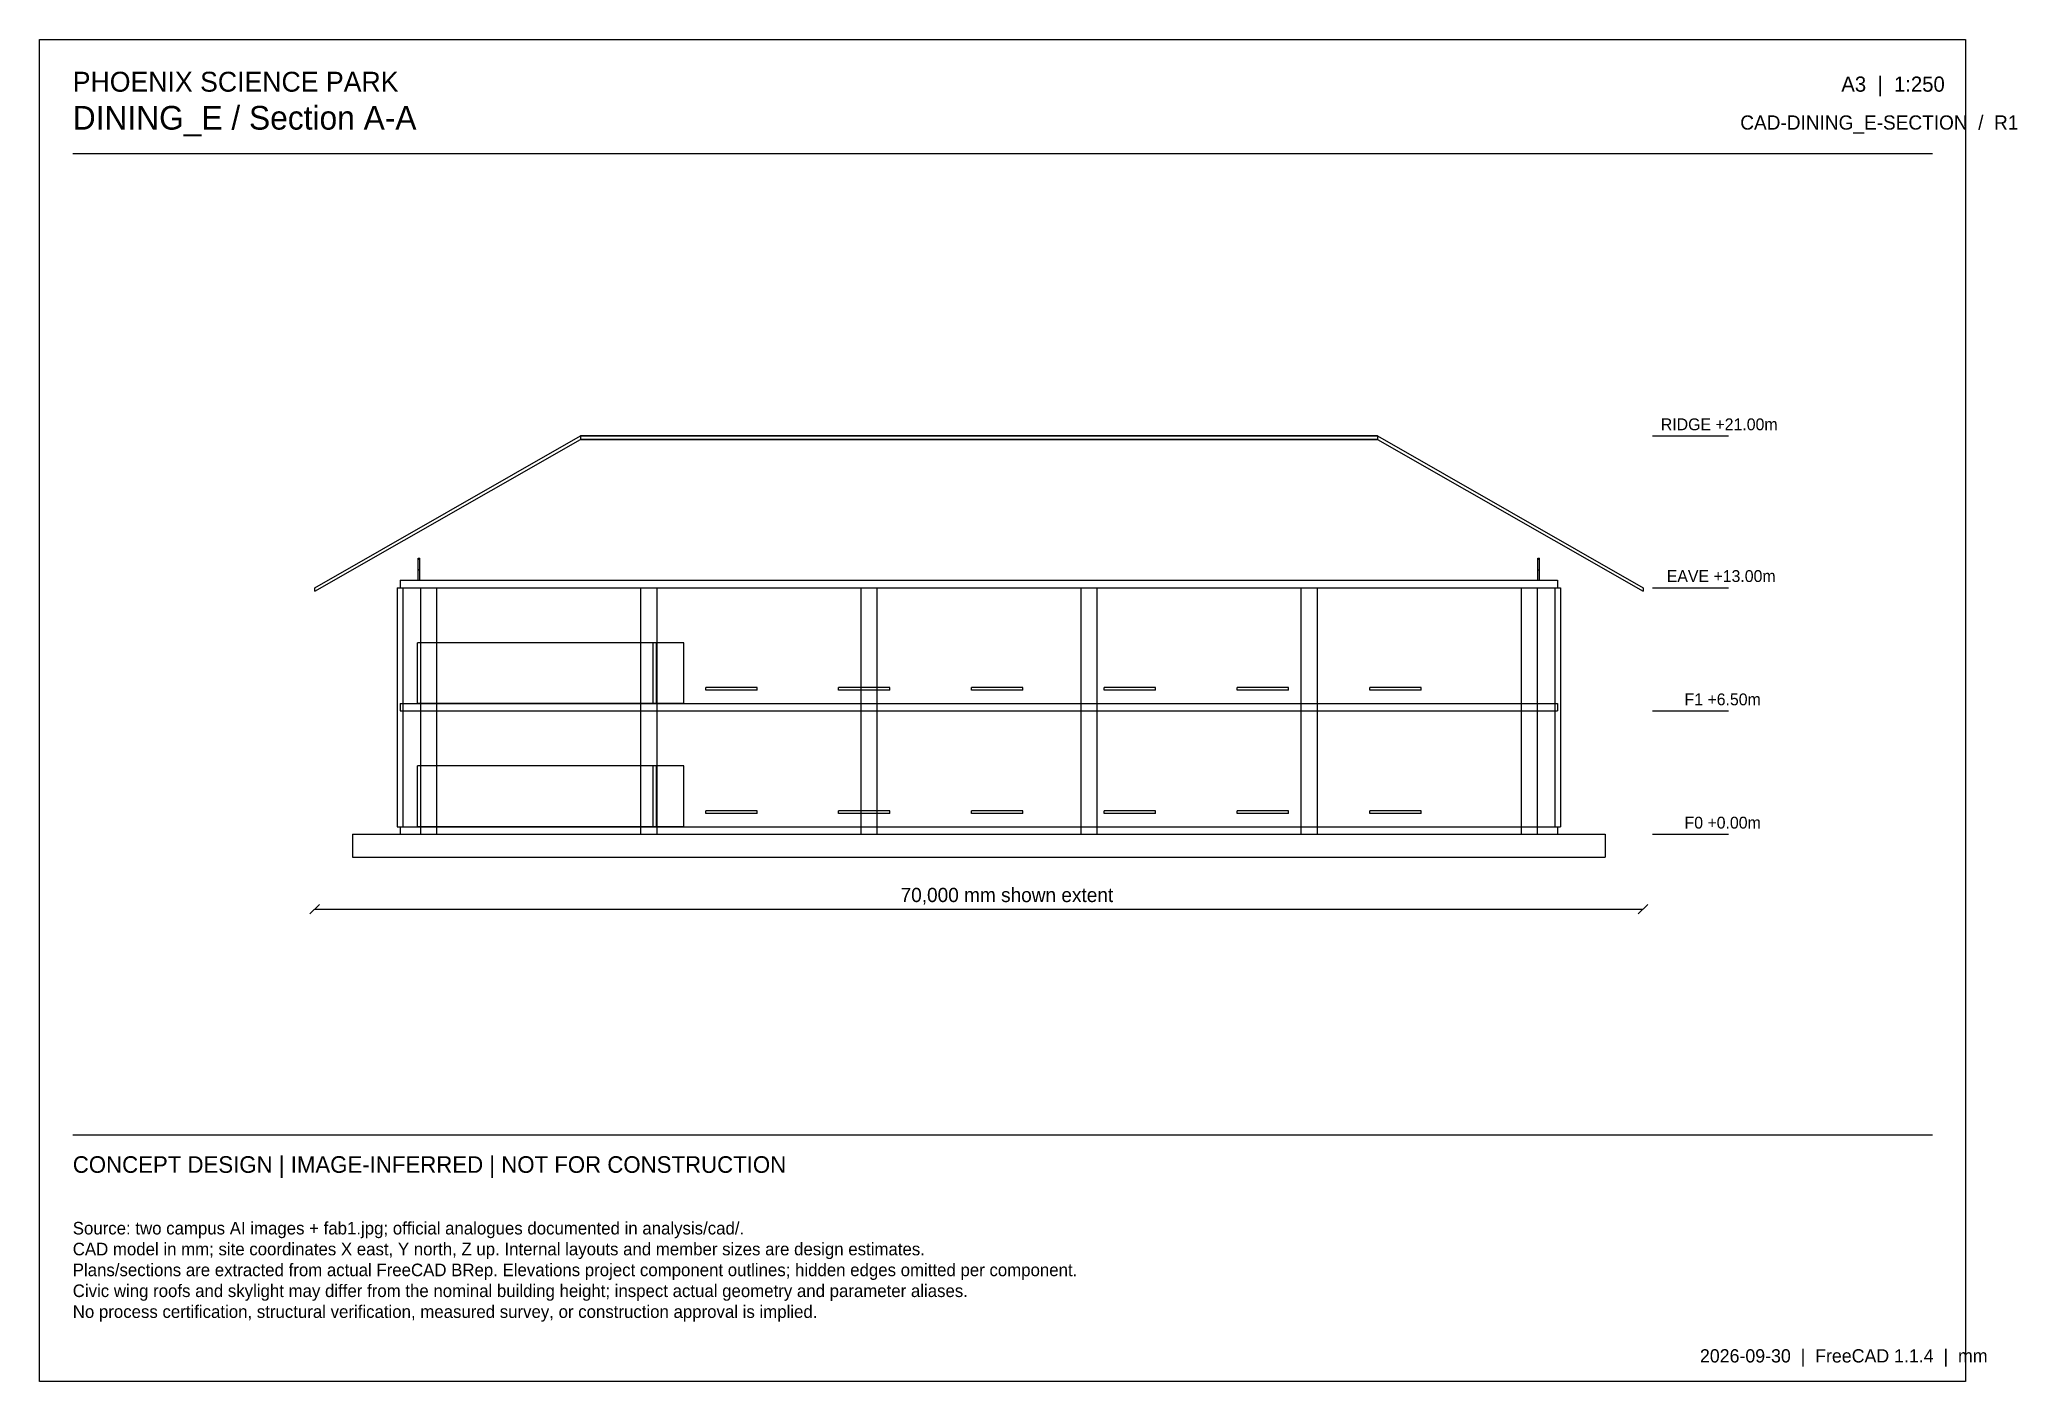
# Model space of a CAD drawing. Header units: millimetres. Extents: x 1750 to 105982, y 1750 to 72500.
import ezdxf

# ---------------------------------------------------------------- set-up
doc = ezdxf.new("R2010")
doc.units = ezdxf.units.MM

msp = doc.modelspace()

# ---------------------------------------------------------------- linework, layer by layer
at = {"layer": 'cut'}
for p, q in [((16250, 43600), (30250, 51600)), ((16250, 43420), (30250, 51420)), ((72250, 51600), (30250, 51600)), ((30250, 51600), (72250, 51600)), ((30250, 51600), (30250, 51420)), ((72250, 51420), (30250, 51420)), ((30250, 51420), (72250, 51420)), ((72250, 51600), (86250, 43600)), ((72250, 51600), (72250, 51420)), ((72250, 51420), (86250, 43420)), ((21705, 44000), (21705, 45150)), ((21705, 45150), (21795, 45150)), ((21719.69, 45082.5), (21750, 45135)), ((21780.31, 45082.5), (21719.69, 45082.5)), ((21750, 45135), (21780.31, 45082.5)), ((21795, 44000), (21795, 45150)), ((80705, 44000), (80705, 45150)), ((80705, 45150), (80795, 45150)), ((80719.69, 45082.5), (80750, 45135)), ((80780.31, 45082.5), (80719.69, 45082.5)), ((80750, 45135), (80780.31, 45082.5)), ((80795, 44000), (80795, 45150)), ((20750, 44000), (20750, 43600)), ((20750, 44000), (81750, 44000)), ((21705, 44000), (21795, 44000)), ((21719.69, 44532.5), (21750, 44585)), ((21780.31, 44532.5), (21719.69, 44532.5)), ((21750, 44585), (21780.31, 44532.5)), ((80705, 44000), (80795, 44000)), ((80719.69, 44532.5), (80750, 44585)), ((80780.31, 44532.5), (80719.69, 44532.5)), ((80750, 44585), (80780.31, 44532.5)), ((81750, 44000), (81750, 43600)), ((16250, 43420), (16250, 43600)), ((20600, 43600), (20600, 31000)), ((20600, 43600), (20900, 43600)), ((20750, 43600), (81750, 43600)), ((20900, 43600), (20900, 31000)), ((21825, 43600), (21825, 30600)), ((21825, 43600), (22675, 43600)), ((22675, 43600), (22675, 30600)), ((33425, 43600), (33425, 30600)), ((33425, 43600), (34275, 43600)), ((34275, 43600), (34275, 30600)), ((45025, 43600), (45025, 30600)), ((45025, 43600), (45875, 43600)), ((45875, 43600), (45875, 30600)), ((56625, 43600), (56625, 30600)), ((56625, 43600), (57475, 43600)), ((57475, 43600), (57475, 30600)), ((68225, 43600), (68225, 30600)), ((68225, 43600), (69075, 43600)), ((69075, 43600), (69075, 30600)), ((79825, 43600), (79825, 30600)), ((79825, 43600), (80675, 43600)), ((80675, 43600), (80675, 30600)), ((81600, 43600), (81600, 31000)), ((81600, 43600), (81900, 43600)), ((81900, 43600), (81900, 31000)), ((86250, 43600), (86250, 43420)), ((20750, 37500), (20750, 37100)), ((20750, 37500), (81750, 37500)), ((20750, 37100), (81750, 37100)), ((81750, 37500), (81750, 37100)), ((18250, 30600), (18250, 29400)), ((18250, 30600), (84250, 30600)), ((20600, 31000), (20900, 31000)), ((20750, 31000), (20750, 30600)), ((20750, 31000), (81750, 31000)), ((20750, 30600), (81750, 30600)), ((21825, 30600), (22675, 30600)), ((33425, 30600), (34275, 30600)), ((45025, 30600), (45875, 30600)), ((56625, 30600), (57475, 30600)), ((68225, 30600), (69075, 30600)), ((79825, 30600), (80675, 30600)), ((81600, 31000), (81900, 31000)), ((81750, 31000), (81750, 30600)), ((84250, 30600), (84250, 29400)), ((18250, 29400), (84250, 29400))]:
    msp.add_line(p, q, dxfattribs=at)
at = {"layer": 'dimension'}
for p, q in [((16000, 26400), (16500, 26900)), ((16250, 26650), (86250, 26650)), ((86000, 26400), (86500, 26900))]:
    msp.add_line(p, q, dxfattribs=at)
at = {"layer": 'frame'}
for p, q in [((1750, 72500), (103250, 72500)), ((1750, 1750), (1750, 72500)), ((103250, 72500), (103250, 1750)), ((3500, 66500), (101500, 66500)), ((3500, 14750), (101500, 14750)), ((103250, 1750), (1750, 1750))]:
    msp.add_line(p, q, dxfattribs=at)
at = {"layer": 'grid'}
for p, q in [((86750, 51600), (90750, 51600)), ((86750, 43600), (90750, 43600)), ((86750, 37100), (90750, 37100)), ((86750, 30600), (90750, 30600))]:
    msp.add_line(p, q, dxfattribs=at)
at = {"layer": 'interiors'}
for p, q in [((21665, 37500), (21665, 40700)), ((34080, 40700), (21665, 40700)), ((34260, 40700), (34080, 40700)), ((34080, 37500), (34080, 40700)), ((34260, 37500), (34260, 40700)), ((35695, 40700), (34260, 40700)), ((35695, 37500), (35695, 40700)), ((36860, 38200), (36860, 38330)), ((39560, 38330), (36860, 38330)), ((39560, 38200), (36860, 38200)), ((39560, 38200), (39560, 38330)), ((43860, 38200), (43860, 38330)), ((46560, 38330), (43860, 38330)), ((46560, 38200), (43860, 38200)), ((46560, 38200), (46560, 38330)), ((50860, 38200), (50860, 38330)), ((53560, 38330), (50860, 38330)), ((53560, 38200), (50860, 38200)), ((53560, 38200), (53560, 38330)), ((57860, 38200), (57860, 38330)), ((60560, 38330), (57860, 38330)), ((60560, 38200), (57860, 38200)), ((60560, 38200), (60560, 38330)), ((64860, 38200), (64860, 38330)), ((67560, 38330), (64860, 38330)), ((67560, 38200), (64860, 38200)), ((67560, 38200), (67560, 38330)), ((71860, 38200), (71860, 38330)), ((74560, 38330), (71860, 38330)), ((74560, 38200), (71860, 38200)), ((74560, 38200), (74560, 38330)), ((34080, 37500), (21665, 37500)), ((34260, 37500), (34080, 37500)), ((35695, 37500), (34260, 37500)), ((21665, 31000), (21665, 34200)), ((34080, 34200), (21665, 34200)), ((34260, 34200), (34080, 34200)), ((34080, 31000), (34080, 34200)), ((34260, 31000), (34260, 34200)), ((35695, 34200), (34260, 34200)), ((35695, 31000), (35695, 34200)), ((36860, 31700), (36860, 31830)), ((39560, 31830), (36860, 31830)), ((39560, 31700), (36860, 31700)), ((39560, 31700), (39560, 31830)), ((43860, 31700), (43860, 31830)), ((46560, 31830), (43860, 31830)), ((46560, 31700), (43860, 31700)), ((46560, 31700), (46560, 31830)), ((50860, 31700), (50860, 31830)), ((53560, 31830), (50860, 31830)), ((53560, 31700), (50860, 31700)), ((53560, 31700), (53560, 31830)), ((57860, 31700), (57860, 31830)), ((60560, 31830), (57860, 31830)), ((60560, 31700), (57860, 31700)), ((60560, 31700), (60560, 31830)), ((64860, 31700), (64860, 31830)), ((67560, 31830), (64860, 31830)), ((67560, 31700), (64860, 31700)), ((67560, 31700), (67560, 31830)), ((71860, 31700), (71860, 31830)), ((74560, 31830), (71860, 31830)), ((74560, 31700), (71860, 31700)), ((74560, 31700), (74560, 31830)), ((34080, 31000), (21665, 31000)), ((34260, 31000), (34080, 31000)), ((35695, 31000), (34260, 31000))]:
    msp.add_line(p, q, dxfattribs=at)

# ---------------------------------------------------------------- texts
at = {"layer": 'annotation'}
for s, height, p in [('PHOENIX SCIENCE PARK', 1050, (3500, 69750)), ('A3  |  1:250', 800, (96700, 69750)), ('DINING_E / Section A-A', 1250, (3500, 67750)), ('CAD-DINING_E-SECTION  /  R1', 750, (91375, 67750)), ('RIDGE +21.00m', 625, (87187.5, 51900)), ('EAVE +13.00m', 625, (87500, 43900)), ('F1 +6.50m', 625, (88437.5, 37400)), ('F0 +0.00m', 625, (88437.5, 30900)), ('70,000 mm shown extent', 750, (47125, 27025)), ('CONCEPT DESIGN | IMAGE-INFERRED | NOT FOR CONSTRUCTION', 875, (3500, 12750)), ('Source: two campus AI images + fab1.jpg; official analogues documented in analysis/cad/.', 662.5, (3500, 9500)), ('CAD model in mm; site coordinates X east, Y north, Z up. Internal layouts and member sizes are design estimates.', 662.5, (3500, 8400)), ('Plans/sections are extracted from actual FreeCAD BRep. Elevations project component outlines; hidden edges omitted per component.', 662.5, (3500, 7300)), ('Civic wing roofs and skylight may differ from the nominal building height; inspect actual geometry and parameter aliases.', 662.5, (3500, 6200)), ('No process certification, structural verification, measured survey, or construction approval is implied.', 662.5, (3500, 5100)), ('2026-09-30  |  FreeCAD 1.1.4  |  mm', 700, (89250, 2750))]:
    msp.add_text(s, height=height, dxfattribs=at).set_placement(p)

doc.saveas('drawing.dxf')
